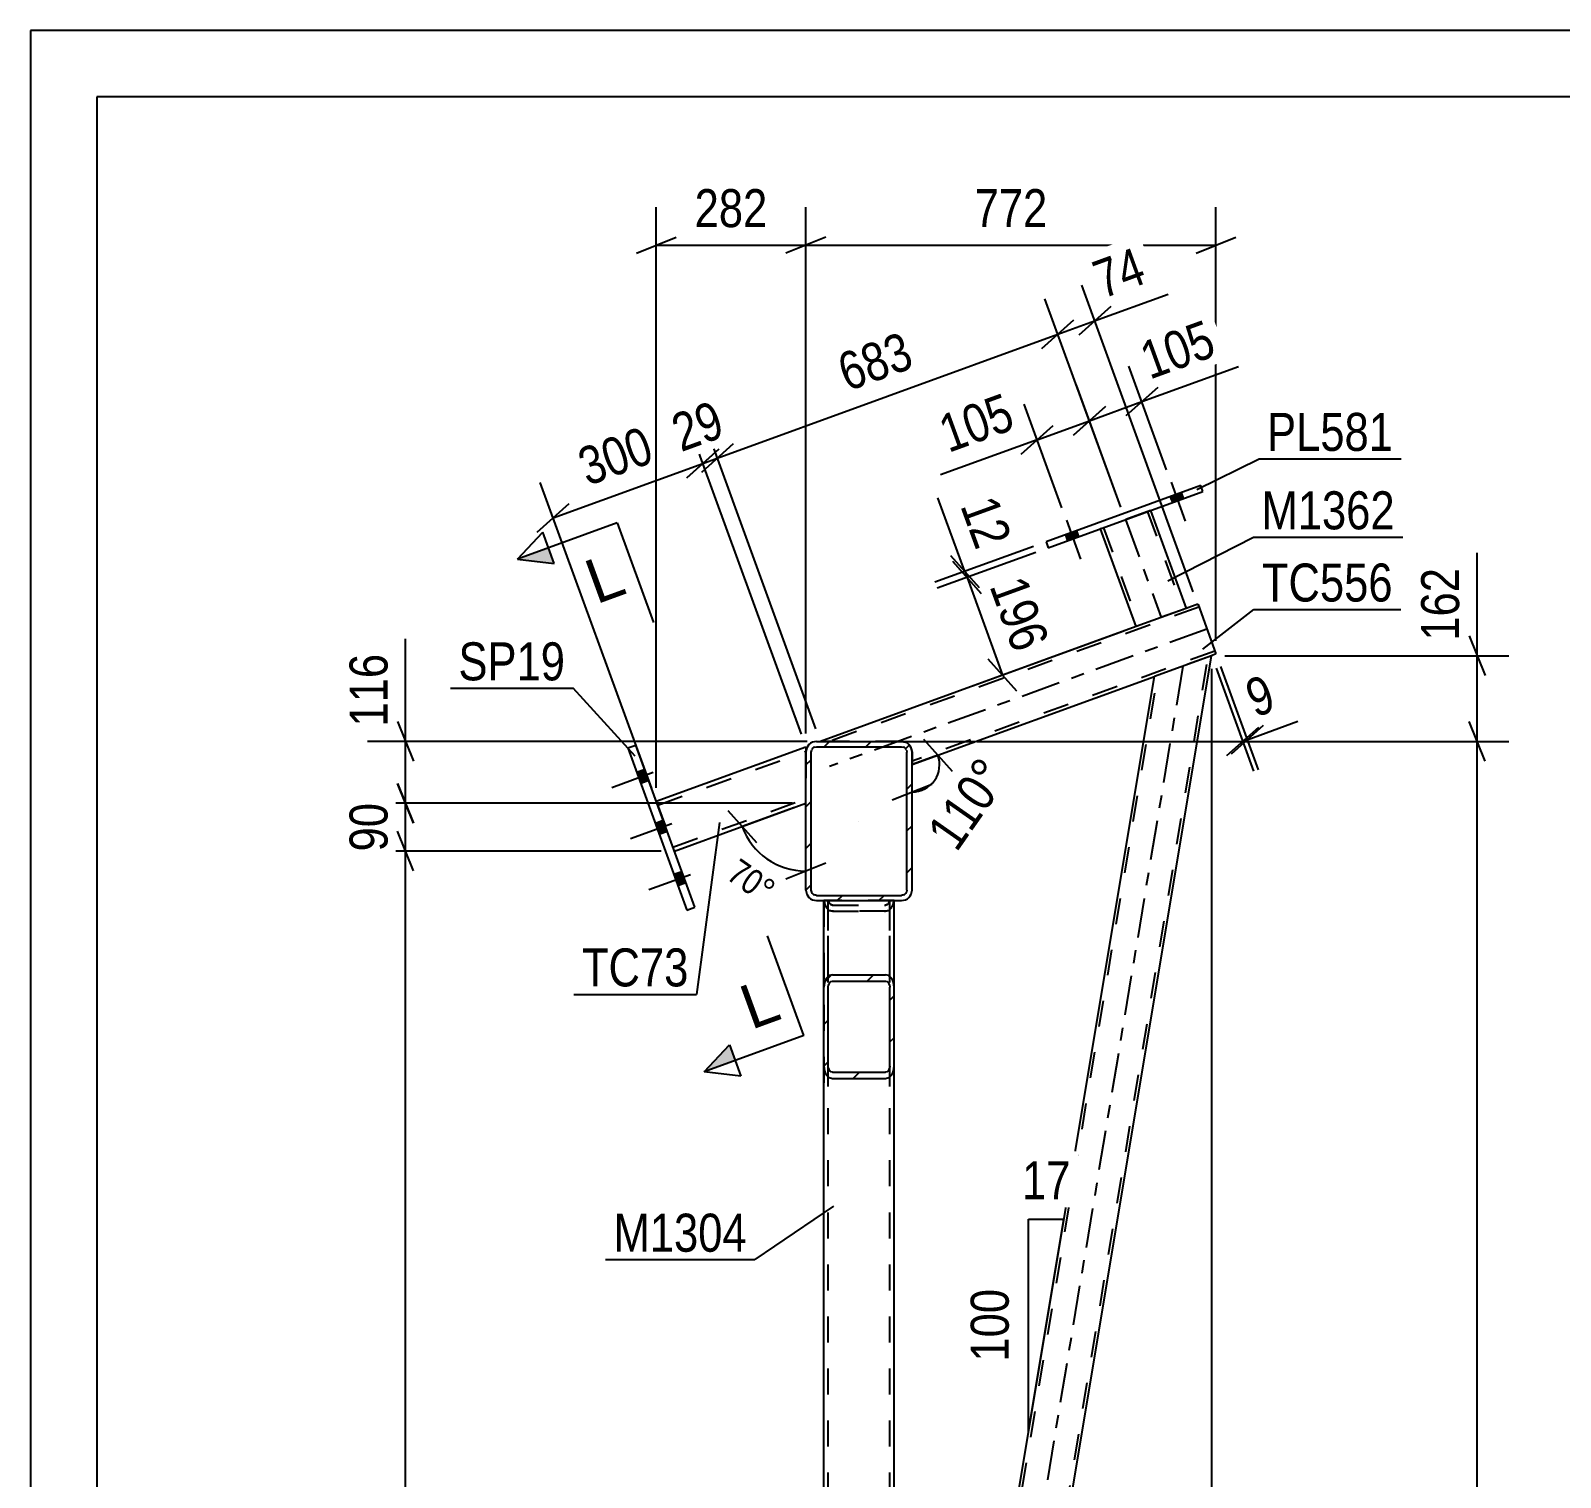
# Model space of a CAD drawing. Header units: millimetres. Extents: x 0 to 594, y 0 to 420.
# Drawn here: x 0 to 115.2, y 311 to 420 of the extents above; entities that cross this region are included whole.
import ezdxf

# ---------------------------------------------------------------- set-up
doc = ezdxf.new("R2010")
doc.units = ezdxf.units.MM
doc.linetypes.add('DXK_LINE_DOT2', pattern=[3.9198, 1.9599, -1.9599])
doc.linetypes.add('DXK_LINE_DOT3', pattern=[5.9187, 2.979, -0.9799, 0.9799, -0.9799])
doc.styles.add('Arial', font='ARIAL.TTF', dxfattribs={"height": 0.2})
doc.styles.add('Arial Narrow', font='ARIALN.TTF', dxfattribs={"height": 0.2})

# ---------------------------------------------------------------- blocks, each defined once
blk = doc.blocks.new('Unknown-122568315-1163')
at = {"color": 5, "linetype": 'Continuous'}
for p, q in [((594, 420), (0, 420)), ((0, 420), (0, 0)), ((589, 415), (5, 415)), ((5, 415), (5, 5))]:
    blk.add_line(p, q, dxfattribs=at)
blk = doc.blocks.new('Part-122568315-4671 - 4646')
at = {"color": 2, "linetype": 'Continuous'}
for p, q in [((66.4, 237.42), (88.96, 372.9)), ((88.96, 372.9), (84.65, 371.33)), ((65.04, 253.61), (84.65, 371.33)), ((66.15, 238.84), (65.6, 238.84)), ((66.4, 238.84), (66.15, 238.84)), ((66.4, 238.04), (66.4, 238.84))]:
    blk.add_line(p, q, dxfattribs=at)
at = {"color": 7, "linetype": 'DXK_LINE_DOT2'}
for p, q in [((66.4, 238.84), (88.7, 372.81)), ((65.04, 252.15), (84.9, 371.43)), ((65.04, 238.84), (65.04, 253.61)), ((65.04, 238.84), (65.6, 238.84)), ((66.15, 238.84), (66.34, 238.84)), ((66.4, 238.84), (66.38, 238.84)), ((66.38, 238.84), (66.4, 238.84)), ((66.4, 238.84), (66.4, 238.84)), ((66.4, 238.84), (66.4, 238.84)), ((66.4, 237.42), (66.4, 238.04))]:
    blk.add_line(p, q, dxfattribs=at)
at = {"color": 7, "linetype": 'DXK_LINE_DOT3'}
blk.add_line((86.8, 372.12), (65.04, 241.43), dxfattribs=at)
blk = doc.blocks.new('Part-122568315-4663 - 4646')
at = {"color": 7, "linetype": 'DXK_LINE_DOT2'}
for p, q in [((84.35, 383.83), (80.6, 382.46)), ((84.13, 383.75), (86.81, 376.38)), ((84.36, 383.83), (84.35, 383.83)), ((84.35, 383.83), (84.36, 383.83)), ((80.6, 382.46), (80.6, 382.46)), ((80.6, 382.46), (80.6, 382.46)), ((80.82, 382.54), (83.5, 375.17)), ((86.79, 376.37), (86.76, 376.36)), ((86.76, 376.36), (86.79, 376.37)), ((86.79, 376.37), (86.81, 376.38)), ((86.81, 376.38), (86.79, 376.37))]:
    blk.add_line(p, q, dxfattribs=at)
at = {"color": 2, "linetype": 'Continuous'}
for p, q in [((84.36, 383.83), (87.04, 376.46)), ((83.28, 375.09), (80.6, 382.46)), ((87.04, 376.46), (83.28, 375.09))]:
    blk.add_line(p, q, dxfattribs=at)
at = {"color": 7, "linetype": 'DXK_LINE_DOT3'}
blk.add_line((82.48, 383.15), (85.16, 375.78), dxfattribs=at)
blk = doc.blocks.new('Bolt-122568315-4655 - 4646')
at = {"linetype": 'Continuous'}
for points in [[(46.56, 363.5), (46.26, 364.32), (45.66, 364.1), (45.96, 363.28)], [(46.56, 363.5), (46.26, 364.32), (45.66, 364.1), (45.96, 363.28)], [(46.56, 363.5), (46.26, 364.32), (45.66, 364.1), (45.96, 363.28)], [(47.96, 359.64), (47.66, 360.47), (47.06, 360.25), (47.36, 359.42)], [(47.96, 359.64), (47.66, 360.47), (47.06, 360.25), (47.36, 359.42)], [(49.37, 355.79), (49.06, 356.62), (48.46, 356.4), (48.76, 355.57)], [(49.37, 355.79), (49.06, 356.62), (48.46, 356.4), (48.76, 355.57)], [(49.37, 355.79), (49.06, 356.62), (48.46, 356.4), (48.76, 355.57)]]:
    blk.add_hatch(color=1, dxfattribs=at).paths.add_polyline_path(points)
at = {"color": 1, "linetype": 'Continuous'}
for p, q in [((46.26, 364.32), (45.66, 364.1)), ((46.26, 364.32), (45.66, 364.1)), ((46.26, 364.32), (45.66, 364.1)), ((46.9, 364.09), (43.78, 362.95)), ((46.9, 364.09), (43.78, 362.95)), ((46.9, 364.09), (43.78, 362.95)), ((46.56, 363.5), (45.96, 363.28)), ((46.56, 363.5), (45.96, 363.28)), ((46.56, 363.5), (45.96, 363.28)), ((48.3, 360.23), (45.18, 359.1)), ((48.3, 360.23), (45.18, 359.1)), ((47.66, 360.47), (47.06, 360.25)), ((47.66, 360.47), (47.06, 360.25)), ((47.96, 359.64), (47.36, 359.42)), ((47.96, 359.64), (47.36, 359.42)), ((49.7, 356.38), (46.58, 355.25)), ((49.7, 356.38), (46.58, 355.25)), ((49.7, 356.38), (46.58, 355.25)), ((49.06, 356.62), (48.46, 356.4)), ((49.06, 356.62), (48.46, 356.4)), ((49.06, 356.62), (48.46, 356.4)), ((49.37, 355.79), (48.76, 355.57)), ((49.37, 355.79), (48.76, 355.57)), ((49.37, 355.79), (48.76, 355.57))]:
    blk.add_line(p, q, dxfattribs=at)
blk = doc.blocks.new('Part-122568315-4673 - 4646')
at = {"color": 2, "linetype": 'Continuous'}
for p, q in [((47.13, 361.94), (58.4, 366.04)), ((58.4, 366.04), (58.4, 365.64)), ((48.5, 358.18), (58.4, 361.78))]:
    blk.add_line(p, q, dxfattribs=at)
at = {"color": 7, "linetype": 'DXK_LINE_DOT2'}
for p, q in [((47.24, 361.63), (58.4, 365.7)), ((58.4, 365.64), (58.4, 361.78)), ((47.13, 361.94), (48.5, 358.18)), ((48.39, 358.48), (58.4, 362.12))]:
    blk.add_line(p, q, dxfattribs=at)
blk = doc.blocks.new('Part-122568315-4678 - 4646')
at = {"color": 7, "linetype": 'DXK_LINE_DOT2'}
for p, q in [((59.76, 354.44), (65.04, 354.44)), ((59.76, 341.98), (59.76, 354.44)), ((60.08, 238.84), (60.08, 354.44)), ((64.72, 238.84), (64.72, 354.44)), ((65.04, 341.98), (65.04, 354.44)), ((59.76, 238.84), (59.76, 251.3)), ((65.04, 238.84), (65.04, 251.3)), ((59.76, 238.84), (65.04, 238.84))]:
    blk.add_line(p, q, dxfattribs=at)
at = {"color": 2, "linetype": 'Continuous'}
for p, q in [((59.76, 251.3), (59.76, 341.98)), ((65.04, 251.3), (65.04, 341.98))]:
    blk.add_line(p, q, dxfattribs=at)
blk = doc.blocks.new('Part-122568315-4697 - 4646')
at = {"color": 7, "linetype": 'DXK_LINE_DOT2'}
for p, q in [((65.04, 354.44), (59.76, 354.44)), ((59.76, 354.44), (59.76, 340.44)), ((59.78, 354.44), (59.81, 354.22)), ((60.08, 340.44), (60.08, 354.44)), ((60.08, 354.44), (60.1, 354.44)), ((60.11, 354.41), (60.1, 354.44)), ((60.4, 354.11), (60.28, 354.15)), ((60.4, 354.11), (64.4, 354.11)), ((64.53, 354.15), (64.4, 354.11)), ((64.7, 354.44), (64.7, 354.41)), ((64.72, 340.44), (64.72, 354.44)), ((65, 354.22), (65.02, 354.44)), ((65.04, 340.44), (65.04, 354.44)), ((60.16, 353.71), (60.28, 353.67)), ((60.28, 353.67), (60.4, 353.64)), ((64.4, 353.64), (60.4, 353.64)), ((64.4, 353.64), (64.65, 353.71))]:
    blk.add_line(p, q, dxfattribs=at)
for centre, radius, start, end in [((60.65, 354.42), 0.863, 192.9985, 235.0231), ((60.53, 354.5), 0.432, 192.9985, 235.0231), ((64.28, 354.5), 0.432, 304.9769, 347.0015), ((64.15, 354.42), 0.863, 304.9769, 347.0015)]:
    blk.add_arc(centre, radius, start, end, dxfattribs=at)
blk = doc.blocks.new('Part-122568315-4699 - 4646')
at = {"linetype": 'Continuous'}
h = blk.add_hatch(dxfattribs=at)
h.set_pattern_fill('', scale=0.7, style=0, pattern_type=0)
h.set_pattern_definition([(45, (59.7647, 341.9814), (-1.57154, 1.57154), [])])
h.paths.add_polyline_path([(59.76, 347.91), (59.76, 341.98), (59.81, 341.62), (59.95, 341.31), (60.16, 341.11), (60.4, 341.03), (64.4, 341.03), (64.65, 341.11), (64.86, 341.31), (65, 341.62), (65.04, 341.98), (65.04, 347.91), (65, 348.27), (64.86, 348.58), (64.65, 348.79), (64.4, 348.86), (60.4, 348.86), (60.16, 348.79), (59.95, 348.58), (59.81, 348.27)])
h.paths.add_polyline_path([(60.18, 348.24), (60.28, 348.35), (60.4, 348.38), (64.4, 348.38), (64.53, 348.35), (64.63, 348.24), (64.7, 348.09), (64.72, 347.91), (64.72, 341.98), (64.7, 341.8), (64.63, 341.65), (64.53, 341.54), (64.4, 341.51), (60.4, 341.51), (60.28, 341.54), (60.18, 341.65), (60.11, 341.8), (60.08, 341.98), (60.08, 347.91), (60.11, 348.09)])
at = {"color": 2, "linetype": 'Continuous'}
for p, q in [((59.76, 347.91), (59.76, 354.44)), ((65.04, 347.91), (65.04, 354.44)), ((59.81, 348.27), (59.76, 347.91)), ((60.08, 347.91), (60.11, 348.09)), ((60.4, 348.86), (60.16, 348.79)), ((60.28, 348.35), (60.4, 348.38)), ((60.4, 348.86), (64.4, 348.86)), ((60.4, 348.38), (64.4, 348.38)), ((64.65, 348.79), (64.4, 348.86)), ((64.4, 348.38), (64.53, 348.35)), ((64.7, 348.09), (64.72, 347.91)), ((65.04, 347.91), (65, 348.27)), ((59.76, 341.98), (59.76, 347.91)), ((60.08, 341.98), (60.08, 347.91)), ((64.72, 341.98), (64.72, 347.91)), ((65.04, 341.98), (65.04, 347.91)), ((59.76, 341.98), (59.81, 341.62)), ((60.11, 341.8), (60.08, 341.98)), ((60.16, 341.11), (60.4, 341.03)), ((60.4, 341.51), (60.28, 341.54)), ((60.4, 341.51), (64.4, 341.51)), ((64.53, 341.54), (64.4, 341.51)), ((64.4, 341.03), (64.65, 341.11)), ((64.72, 341.98), (64.7, 341.8)), ((65, 341.62), (65.04, 341.98)), ((60.4, 341.03), (64.4, 341.03))]:
    blk.add_line(p, q, dxfattribs=at)
at = {"color": 7, "linetype": 'DXK_LINE_DOT2'}
for p, q in [((65.04, 354.44), (59.76, 354.44)), ((59.81, 354.22), (59.78, 354.44)), ((60.08, 341.98), (60.08, 354.44)), ((60.1, 354.44), (60.11, 354.41)), ((60.28, 354.15), (60.4, 354.11)), ((60.4, 354.11), (64.4, 354.11)), ((64.4, 354.11), (64.53, 354.15)), ((64.72, 354.44), (64.7, 354.44)), ((64.7, 354.41), (64.7, 354.44)), ((64.72, 341.98), (64.72, 354.44)), ((65.02, 354.44), (65, 354.22)), ((60.4, 353.64), (60.16, 353.71)), ((60.4, 353.64), (64.4, 353.64)), ((64.65, 353.71), (64.4, 353.64)), ((59.76, 341.98), (59.76, 347.91)), ((65.04, 341.98), (65.04, 347.91))]:
    blk.add_line(p, q, dxfattribs=at)
for centre, radius, start, end in [((60.65, 354.42), 0.863, 192.9985, 235.0231), ((60.53, 354.5), 0.432, 192.9985, 235.0231), ((64.28, 354.5), 0.432, 304.9769, 347.0015), ((64.15, 354.42), 0.863, 304.9769, 347.0015)]:
    blk.add_arc(centre, radius, start, end, dxfattribs=at)
at = {"color": 2, "linetype": 'Continuous'}
for centre, radius, start, end in [((60.65, 348.08), 0.863, 124.9769, 167.0015), ((60.53, 347.99), 0.432, 124.9769, 167.0015), ((64.28, 347.99), 0.432, 12.9985, 55.0231), ((64.15, 348.08), 0.863, 12.9985, 55.0231), ((60.65, 341.81), 0.863, 192.9985, 235.0231), ((60.53, 341.9), 0.432, 192.9985, 235.0231), ((64.28, 341.9), 0.432, 304.9769, 347.0015), ((64.15, 341.81), 0.863, 304.9769, 347.0015)]:
    blk.add_arc(centre, radius, start, end, dxfattribs=at)
blk = doc.blocks.new('Part-122568315-4722 - 4646')
at = {"color": 7, "linetype": 'DXK_LINE_DOT2'}
for p, q in [((88.01, 376.56), (60.2, 366.44)), ((87.04, 376.46), (83.28, 375.09)), ((87.92, 376.78), (87.97, 376.65)), ((89.21, 373.25), (66.4, 364.95)), ((88.96, 372.9), (84.65, 371.33)), ((89.19, 373.3), (89.2, 373.27)), ((89.2, 373.27), (89.21, 373.25)), ((89.21, 373.25), (89.2, 373.27)), ((65.6, 366.44), (59.5, 366.44)), ((65.6, 366.44), (65.91, 366.38)), ((65.91, 366.38), (65.6, 366.44)), ((65.6, 366.44), (65.91, 366.38)), ((65.91, 366.38), (65.6, 366.44)), ((66.34, 365.94), (66.4, 365.64)), ((66.4, 365.64), (66.34, 365.94)), ((66.34, 365.94), (66.4, 365.64)), ((66.4, 365.64), (66.34, 365.94)), ((66.4, 365.64), (66.4, 364.69))]:
    blk.add_line(p, q, dxfattribs=at)
at = {"color": 2, "linetype": 'Continuous'}
for p, q in [((87.92, 376.78), (87.04, 376.46)), ((87.92, 376.78), (87.94, 376.75)), ((87.94, 376.75), (89.29, 373.03)), ((83.28, 375.09), (59.5, 366.44)), ((89.29, 373.03), (88.96, 372.9)), ((66.4, 364.69), (84.65, 371.33))]:
    blk.add_line(p, q, dxfattribs=at)
at = {"color": 7, "linetype": 'DXK_LINE_DOT3'}
blk.add_line((88.61, 374.9), (60.18, 364.56), dxfattribs=at)
at = {"color": 7, "linetype": 'DXK_LINE_DOT2'}
blk.add_arc((65.6, 365.64), 0.8, 22.5, 67.5, dxfattribs=at)
blk.add_arc((65.6, 365.64), 0.8, 22.5, 67.5, dxfattribs=at)
blk.add_arc((65.6, 365.64), 0.8, 22.5, 67.5, dxfattribs=at)
blk.add_arc((65.6, 365.64), 0.8, 22.5, 67.5, dxfattribs=at)
blk = doc.blocks.new('Part-122568315-4729 - 4646')
at = {"linetype": 'Continuous'}
h = blk.add_hatch(dxfattribs=at)
h.set_pattern_fill('', scale=0.7, style=0, pattern_type=0)
h.set_pattern_definition([(45, (58.4047, 355.2383), (-1.57154, 1.57154), [])])
h.paths.add_polyline_path([(58.4, 365.64), (58.4, 355.24), (58.47, 354.93), (58.64, 354.67), (58.9, 354.5), (59.2, 354.44), (65.6, 354.44), (65.91, 354.5), (66.17, 354.67), (66.34, 354.93), (66.4, 355.24), (66.4, 365.64), (66.34, 365.94), (66.17, 366.2), (65.91, 366.38), (65.6, 366.44), (59.2, 366.44), (58.9, 366.38), (58.64, 366.2), (58.47, 365.94)])
h.paths.add_polyline_path([(58.92, 365.92), (59.05, 366.01), (59.2, 366.04), (65.6, 366.04), (65.76, 366.01), (65.89, 365.92), (65.97, 365.79), (66, 365.64), (66, 355.24), (65.97, 355.09), (65.89, 354.96), (65.76, 354.87), (65.6, 354.84), (59.2, 354.84), (59.05, 354.87), (58.92, 354.96), (58.84, 355.09), (58.8, 355.24), (58.8, 365.64), (58.84, 365.79)])
at = {"color": 2, "linetype": 'Continuous'}
for p, q in [((58.47, 365.94), (58.4, 365.64)), ((58.4, 355.24), (58.4, 365.64)), ((58.8, 365.64), (58.84, 365.79)), ((58.8, 355.24), (58.8, 365.64)), ((59.2, 366.44), (58.9, 366.38)), ((59.05, 366.01), (59.2, 366.04)), ((59.2, 366.44), (65.6, 366.44)), ((59.2, 366.04), (65.6, 366.04)), ((65.91, 366.38), (65.6, 366.44)), ((65.6, 366.04), (65.76, 366.01)), ((65.97, 365.79), (66, 365.64)), ((66, 355.24), (66, 365.64)), ((66.4, 365.64), (66.34, 365.94)), ((66.4, 355.24), (66.4, 365.64)), ((58.4, 355.24), (58.47, 354.93)), ((58.84, 355.09), (58.8, 355.24)), ((66, 355.24), (65.97, 355.09)), ((66.34, 354.93), (66.4, 355.24)), ((58.9, 354.5), (59.2, 354.44)), ((59.2, 354.84), (59.05, 354.87)), ((59.2, 354.84), (65.6, 354.84)), ((59.2, 354.44), (65.6, 354.44)), ((65.76, 354.87), (65.6, 354.84)), ((65.6, 354.44), (65.91, 354.5))]:
    blk.add_line(p, q, dxfattribs=at)
at = {"color": 7, "linetype": 'DXK_LINE_DOT3'}
blk.add_line((62.4, 360.44), (62.4, 360.44), dxfattribs=at)
at = {"color": 2, "linetype": 'Continuous'}
for centre, radius, start, end in [((59.2, 365.64), 0.8, 112.5, 157.5), ((59.2, 365.64), 0.4, 112.5, 157.5), ((65.6, 365.64), 0.4, 22.5, 67.5), ((65.6, 365.64), 0.8, 22.5, 67.5), ((59.2, 355.24), 0.8, 202.5, 247.5), ((59.2, 355.24), 0.4, 202.5, 247.5), ((65.6, 355.24), 0.4, 292.5, 337.5), ((65.6, 355.24), 0.8, 292.5, 337.5)]:
    blk.add_arc(centre, radius, start, end, dxfattribs=at)
blk = doc.blocks.new('Part-122568315-4744 - 4646')
at = {"color": 2, "linetype": 'Continuous'}
for p, q in [((44.99, 365.95), (45.59, 366.16)), ((44.99, 365.95), (49.43, 353.73)), ((50.04, 353.95), (45.59, 366.16)), ((49.43, 353.73), (50.04, 353.95))]:
    blk.add_line(p, q, dxfattribs=at)
blk = doc.blocks.new('Part-122568315-4811 - 4646')
at = {"color": 2, "linetype": 'Continuous'}
for p, q in [((88.14, 385.71), (76.49, 381.47)), ((76.65, 381.02), (88.3, 385.26)), ((88.3, 385.26), (88.14, 385.71)), ((76.49, 381.47), (76.65, 381.02))]:
    blk.add_line(p, q, dxfattribs=at)
blk = doc.blocks.new('Bolt-122568315-4765 - 4646')
at = {"linetype": 'Continuous'}
for points in [[(86.67, 385.18), (85.85, 384.88), (86.01, 384.43), (86.84, 384.73)], [(78.78, 382.31), (77.95, 382.01), (78.12, 381.56), (78.94, 381.86)]]:
    blk.add_hatch(color=1, dxfattribs=at).paths.add_polyline_path(points)
at = {"color": 1, "linetype": 'Continuous'}
for p, q in [((85.92, 385.97), (86.98, 383.04)), ((86.67, 385.18), (86.84, 384.73)), ((85.85, 384.88), (86.01, 384.43)), ((78.02, 383.1), (79.09, 380.16)), ((77.95, 382.01), (78.12, 381.56)), ((78.78, 382.31), (78.94, 381.86))]:
    blk.add_line(p, q, dxfattribs=at)
blk = doc.blocks.new('Bolt-122568315-4813 - 4646')
at = {"linetype": 'Continuous'}
for points in [[(86.67, 385.18), (85.85, 384.88), (86.01, 384.43), (86.84, 384.73)], [(78.78, 382.31), (77.95, 382.01), (78.12, 381.56), (78.94, 381.86)]]:
    blk.add_hatch(color=1, dxfattribs=at).paths.add_polyline_path(points)
at = {"color": 1, "linetype": 'Continuous'}
for p, q in [((85.92, 385.97), (86.98, 383.04)), ((86.67, 385.18), (86.84, 384.73)), ((85.85, 384.88), (86.01, 384.43)), ((78.02, 383.1), (79.09, 380.16)), ((77.95, 382.01), (78.12, 381.56)), ((78.78, 382.31), (78.94, 381.86))]:
    blk.add_line(p, q, dxfattribs=at)
blk = doc.blocks.new('StraightDimension-122568315-13023 - 4646')
at = {"color": 7, "linetype": 'Continuous'}
for p, q in [((82.13, 384.08), (78.79, 393.28)), ((77.68, 384.04), (74.84, 391.84)), ((80.97, 391.68), (78.56, 389.52)), ((74.61, 388.09), (77.02, 390.24)), ((75.82, 389.16), (79.76, 390.6))]:
    blk.add_line(p, q, dxfattribs=at)
at = {"color": 0}
blk.add_wipeout([(75.07, 389.69), (73.63, 393.63), (67.35, 391.35), (68.78, 387.4)], dxfattribs=at)
at = {"color": 7, "linetype": 'Continuous'}
blk.add_line((75.82, 389.16), (68.55, 386.52), dxfattribs=at)
blk.add_line((75.82, 389.16), (68.55, 386.52), dxfattribs=at)
at = {"color": 3, "style": 'Arial Narrow'}
blk.add_text('105', height=2.863, rotation=20.002, dxfattribs=at).set_placement((69.14, 388.17))
blk = doc.blocks.new('StraightDimension-122568315-12887 - 4646')
at = {"color": 7, "linetype": 'Continuous'}
for p, q in [((28.24, 366.44), (28.24, 374.17)), ((28.24, 366.44), (28.24, 374.17)), ((27.64, 367.94), (28.84, 364.94)), ((58.5, 366.44), (25.39, 366.44)), ((28.24, 361.78), (28.24, 366.44)), ((28.84, 360.28), (27.64, 363.28)), ((57.4, 361.78), (25.39, 361.78))]:
    blk.add_line(p, q, dxfattribs=at)
at = {"color": 0}
blk.add_wipeout([(27.49, 373.65), (23.29, 373.65), (23.29, 366.96), (27.49, 366.96)], dxfattribs=at)
at = {"color": 3, "style": 'Arial Narrow'}
blk.add_text('116', height=2.863, rotation=90.0002, dxfattribs=at).set_placement((26.89, 367.56))
blk = doc.blocks.new('StraightDimension-122568315-13120 - 4646')
at = {"color": 7, "linetype": 'Continuous'}
for p, q in [((58.06, 366.98), (49.66, 390.06)), ((51.84, 388.46), (49.43, 386.31)), ((39.36, 383.28), (50.64, 387.39)), ((46.79, 362.88), (38.38, 385.96)), ((38.15, 382.21), (40.56, 384.36))]:
    blk.add_line(p, q, dxfattribs=at)
at = {"color": 0}
blk.add_wipeout([(47.88, 387.18), (46.44, 391.13), (40.16, 388.84), (41.6, 384.9)], dxfattribs=at)
at = {"color": 3, "style": 'Arial Narrow'}
blk.add_text('300', height=2.863, rotation=20.002, dxfattribs=at).set_placement((41.96, 385.67))
blk = doc.blocks.new('StraightDimension-122568315-12943 - 4646')
at = {"color": 7, "linetype": 'Continuous'}
for p, q in [((47.13, 362.94), (47.13, 406.69)), ((58.4, 367.04), (58.4, 406.69)), ((45.63, 403.24), (48.63, 404.44)), ((47.13, 403.84), (58.4, 403.84)), ((59.9, 404.44), (56.9, 403.24))]:
    blk.add_line(p, q, dxfattribs=at)
at = {"color": 0}
blk.add_wipeout([(56.11, 404.59), (56.11, 408.79), (49.42, 408.79), (49.42, 404.59)], dxfattribs=at)
at = {"color": 3, "style": 'Arial Narrow'}
blk.add_text('282', height=2.863, dxfattribs=at).set_placement((50.02, 405.19))
blk = doc.blocks.new('StraightDimension-122568315-12813 - 4646')
at = {"color": 7, "linetype": 'Continuous'}
for p, q in [((88.96, 371.9), (88.96, 203.46)), ((66.4, 236.42), (66.4, 203.46)), ((67.9, 206.46), (64.9, 205.26)), ((87.46, 205.26), (90.46, 206.46)), ((66.4, 205.86), (88.96, 205.86))]:
    blk.add_line(p, q, dxfattribs=at)
at = {"color": 0}
blk.add_wipeout([(81.03, 206.61), (81.03, 210.81), (74.34, 210.81), (74.34, 206.61)], dxfattribs=at)
at = {"color": 3, "style": 'Arial Narrow'}
blk.add_text('564', height=2.863, dxfattribs=at).set_placement((74.94, 207.21))
blk = doc.blocks.new('StraightDimension-122568315-12942 - 4646')
at = {"color": 7, "linetype": 'Continuous'}
for p, q in [((58.4, 367.04), (58.4, 406.69)), ((89.29, 374.03), (89.29, 406.69)), ((59.9, 404.44), (56.9, 403.24)), ((58.4, 403.84), (89.29, 403.84)), ((87.79, 403.24), (90.79, 404.44))]:
    blk.add_line(p, q, dxfattribs=at)
at = {"color": 0}
blk.add_wipeout([(77.19, 404.59), (77.19, 408.79), (70.51, 408.79), (70.51, 404.59)], dxfattribs=at)
at = {"color": 3, "style": 'Arial Narrow'}
blk.add_text('772', height=2.863, dxfattribs=at).set_placement((71.11, 405.19))
blk = doc.blocks.new('StraightDimension-122568315-12710 - 4646')
at = {"color": 7, "linetype": 'Continuous'}
for p, q in [((109.56, 364.94), (108.36, 367.94)), ((63.55, 366.44), (111.36, 366.44)), ((108.96, 237.42), (108.96, 366.44)), ((108.36, 238.92), (109.56, 235.92)), ((67.4, 237.42), (111.36, 237.42))]:
    blk.add_line(p, q, dxfattribs=at)
at = {"color": 0}
blk.add_wipeout([(108.21, 306.19), (104.01, 306.19), (104.01, 297.67), (108.21, 297.67)], dxfattribs=at)
at = {"color": 3, "style": 'Arial Narrow'}
blk.add_text('3225', height=2.863, rotation=90.0002, dxfattribs=at).set_placement((107.61, 298.27))
blk = doc.blocks.new('StraightDimension-122568315-13045 - 4646')
at = {"color": 7, "linetype": 'Continuous'}
for p, q in [((75.55, 381.13), (68.12, 378.43)), ((75.71, 380.68), (68.28, 377.98)), ((69.3, 380.45), (71.45, 378.04)), ((71.61, 377.59), (69.46, 380)), ((70.37, 379.25), (70.54, 378.8))]:
    blk.add_line(p, q, dxfattribs=at)
at = {"color": 0}
blk.add_wipeout([(70.9, 380), (74.84, 381.43), (73.18, 386), (69.24, 384.56)], dxfattribs=at)
at = {"color": 7, "linetype": 'Continuous'}
blk.add_line((70.37, 379.25), (68.35, 384.8), dxfattribs=at)
blk.add_line((70.37, 379.25), (68.35, 384.8), dxfattribs=at)
at = {"color": 3, "style": 'Arial Narrow'}
blk.add_text('12', height=2.863, rotation=-69.9983, dxfattribs=at).set_placement((70.01, 384.2))
blk = doc.blocks.new('StraightDimension-122568315-12985 - 4646')
at = {"color": 7, "linetype": 'Continuous'}
for p, q in [((89.3, 371.97), (92.13, 364.19)), ((89.63, 372.09), (92.46, 364.31)), ((92.84, 367.64), (90.44, 365.49)), ((90.1, 365.37), (92.51, 367.52)), ((91.31, 366.45), (91.64, 366.57))]:
    blk.add_line(p, q, dxfattribs=at)
at = {"color": 0}
blk.add_wipeout([(94.72, 368.49), (93.29, 372.43), (90.44, 371.4), (91.88, 367.45)], dxfattribs=at)
at = {"color": 7, "linetype": 'Continuous'}
blk.add_line((91.64, 366.57), (95.47, 367.96), dxfattribs=at)
blk.add_line((91.64, 366.57), (95.47, 367.96), dxfattribs=at)
at = {"color": 3, "style": 'Arial Narrow'}
blk.add_text('9', height=2.86, rotation=19.979, dxfattribs=at).set_placement((92.24, 368.22))
blk = doc.blocks.new('AngleDimension-122568315-12695 - 4646')
at = {"color": 7, "linetype": 'Continuous'}
for p, q in [((75.18, 330.44), (77.84, 330.44)), ((75.18, 314.46), (77.84, 330.44)), ((75.18, 314.46), (75.18, 330.44)), ((75.87, 318.6), (77.84, 330.44))]:
    blk.add_line(p, q, dxfattribs=at)
at = {"color": 0}
for points in [[(78.93, 331.34), (78.93, 335.54), (74.08, 335.54), (74.08, 331.34)], [(74.28, 325.79), (70.08, 325.79), (70.08, 319.11), (74.28, 319.11)]]:
    blk.add_wipeout(points, dxfattribs=at)
at = {"color": 3, "style": 'Arial Narrow'}
blk.add_text('17', height=2.863, dxfattribs=at).set_placement((74.68, 331.94))
blk.add_text('100', height=2.863, rotation=90.0002, dxfattribs=at).set_placement((73.68, 319.71))
blk = doc.blocks.new('StraightDimension-122568315-12889 - 4646')
at = {"color": 7, "linetype": 'Continuous'}
for p, q in [((28.84, 356.68), (27.64, 359.68)), ((47.5, 358.18), (25.39, 358.18)), ((28.24, 232.74), (28.24, 358.18)), ((27.64, 234.24), (28.84, 231.24)), ((57.4, 232.74), (25.39, 232.74))]:
    blk.add_line(p, q, dxfattribs=at)
at = {"color": 0}
blk.add_wipeout([(27.49, 299.72), (23.29, 299.72), (23.29, 291.2), (27.49, 291.2)], dxfattribs=at)
at = {"color": 3, "style": 'Arial Narrow'}
blk.add_text('3136', height=2.863, rotation=90.0002, dxfattribs=at).set_placement((26.89, 291.8))
blk = doc.blocks.new('StraightDimension-122568315-13022 - 4646')
at = {"color": 7, "linetype": 'Continuous'}
for p, q in [((85.57, 386.91), (82.73, 394.71)), ((82.13, 384.08), (78.79, 393.28)), ((84.91, 393.11), (82.5, 390.96)), ((79.76, 390.6), (83.71, 392.04)), ((78.56, 389.52), (80.97, 391.68))]:
    blk.add_line(p, q, dxfattribs=at)
at = {"color": 0}
blk.add_wipeout([(90.23, 395.21), (88.79, 399.15), (82.51, 396.87), (83.95, 392.92)], dxfattribs=at)
at = {"color": 7, "linetype": 'Continuous'}
blk.add_line((83.71, 392.04), (90.98, 394.68), dxfattribs=at)
blk.add_line((83.71, 392.04), (90.98, 394.68), dxfattribs=at)
at = {"color": 3, "style": 'Arial Narrow'}
blk.add_text('105', height=2.863, rotation=20.002, dxfattribs=at).set_placement((84.3, 393.69))
blk = doc.blocks.new('StraightDimension-122568315-12709 - 4646')
at = {"color": 7, "linetype": 'Continuous'}
for p, q in [((108.96, 372.9), (108.96, 380.64)), ((108.96, 372.9), (108.96, 380.64)), ((108.36, 374.4), (109.56, 371.4)), ((89.96, 372.9), (111.36, 372.9)), ((108.96, 366.44), (108.96, 372.9)), ((109.56, 364.94), (108.36, 367.94)), ((63.55, 366.44), (111.36, 366.44))]:
    blk.add_line(p, q, dxfattribs=at)
at = {"color": 0}
blk.add_wipeout([(108.21, 380.11), (104.01, 380.11), (104.01, 373.43), (108.21, 373.43)], dxfattribs=at)
at = {"color": 3, "style": 'Arial Narrow'}
blk.add_text('162', height=2.863, rotation=90.0002, dxfattribs=at).set_placement((107.61, 374.03))
blk = doc.blocks.new('AngleDimension-122568315-4817 - 4646')
at = {"color": 7, "linetype": 'Continuous'}
for p, q in [((52.52, 361.24), (54.68, 358.83)), ((53.6, 360.03), (58.4, 361.78)), ((57.47, 361.44), (53.6, 360.03)), ((58.4, 356.67), (58.4, 361.78)), ((59.9, 357.27), (56.9, 356.07))]:
    blk.add_line(p, q, dxfattribs=at)
blk.add_arc((58.4, 361.78), 5.11, 200, 270, dxfattribs=at)
at = {"color": 0}
blk.add_wipeout([(55.29, 353.57), (56.89, 355.87), (53.36, 358.34), (51.76, 356.04)], dxfattribs=at)
at = {"color": 3, "style": 'Arial Narrow'}
blk.add_text('70°', height=1.909, rotation=-35.002, dxfattribs=at).set_placement((52.32, 356.14))
blk = doc.blocks.new('AngleDimension-122568315-12687 - 4646')
at = {"color": 7, "linetype": 'Continuous'}
for p, q in [((67.27, 366.61), (69.42, 364.2)), ((68.35, 365.4), (66.4, 364.69)), ((67.34, 365.04), (68.35, 365.4)), ((66.4, 362.63), (66.4, 364.69)), ((64.9, 362.03), (67.9, 363.23))]:
    blk.add_line(p, q, dxfattribs=at)
blk.add_arc((66.4, 364.69), 2.07, 270, 19.9999, dxfattribs=at)
at = {"color": 0}
blk.add_wipeout([(74.65, 363.98), (71.21, 366.39), (66.46, 359.6), (69.9, 357.19)], dxfattribs=at)
at = {"color": 3, "style": 'Arial Narrow'}
blk.add_text('110°', height=2.863, rotation=54.9982, dxfattribs=at).set_placement((69.75, 358.03))
blk = doc.blocks.new('StraightDimension-122568315-12888 - 4646')
at = {"color": 7, "linetype": 'Continuous'}
for p, q in [((27.64, 363.28), (28.84, 360.28)), ((57.4, 361.78), (25.39, 361.78)), ((28.24, 358.18), (28.24, 361.78)), ((28.84, 356.68), (27.64, 359.68)), ((47.5, 358.18), (25.39, 358.18))]:
    blk.add_line(p, q, dxfattribs=at)
at = {"color": 0}
blk.add_wipeout([(27.49, 362.41), (23.29, 362.41), (23.29, 357.55), (27.49, 357.55)], dxfattribs=at)
at = {"color": 3, "style": 'Arial Narrow'}
blk.add_text('90', height=2.863, rotation=90.0002, dxfattribs=at).set_placement((26.89, 358.15))
blk = doc.blocks.new('StraightDimension-122568315-13044 - 4646')
at = {"color": 7, "linetype": 'Continuous'}
for p, q in [((75.71, 380.68), (68.28, 377.98)), ((69.46, 380), (71.61, 377.59)), ((70.54, 378.8), (73.22, 371.43)), ((82.34, 374.75), (70.96, 370.61)), ((74.29, 370.23), (72.14, 372.64))]:
    blk.add_line(p, q, dxfattribs=at)
at = {"color": 0}
blk.add_wipeout([(73.73, 372.23), (77.67, 373.67), (75.39, 379.95), (71.44, 378.51)], dxfattribs=at)
at = {"color": 3, "style": 'Arial Narrow'}
blk.add_text('196', height=2.863, rotation=-69.9983, dxfattribs=at).set_placement((72.21, 378.15))
blk = doc.blocks.new('StraightDimension-122568315-13117 - 4646')
at = {"color": 7, "linetype": 'Continuous'}
for p, q in [((87.58, 377.72), (79.18, 400.81)), ((82.13, 384.08), (76.41, 399.8)), ((81.36, 399.21), (78.95, 397.05)), ((76.18, 396.05), (78.59, 398.2)), ((77.39, 397.12), (80.15, 398.13))]:
    blk.add_line(p, q, dxfattribs=at)
at = {"color": 0}
blk.add_wipeout([(84.95, 400.68), (83.52, 404.62), (78.95, 402.96), (80.39, 399.02)], dxfattribs=at)
at = {"color": 7, "linetype": 'Continuous'}
blk.add_line((80.15, 398.13), (85.7, 400.15), dxfattribs=at)
blk.add_line((80.15, 398.13), (85.7, 400.15), dxfattribs=at)
at = {"color": 3, "style": 'Arial Narrow'}
blk.add_text('74', height=2.863, rotation=20.002, dxfattribs=at).set_placement((80.75, 399.78))
blk = doc.blocks.new('StraightDimension-122568315-13118 - 4646')
at = {"color": 7, "linetype": 'Continuous'}
for p, q in [((82.13, 384.08), (76.41, 399.8)), ((76.18, 396.05), (78.59, 398.2)), ((51.73, 387.79), (77.39, 397.12)), ((59.16, 367.38), (50.76, 390.46)), ((52.93, 388.86), (50.53, 386.71))]:
    blk.add_line(p, q, dxfattribs=at)
at = {"color": 0}
blk.add_wipeout([(67.44, 394.3), (66.01, 398.25), (59.73, 395.96), (61.16, 392.02)], dxfattribs=at)
at = {"color": 3, "style": 'Arial Narrow'}
blk.add_text('683', height=2.863, rotation=20.002, dxfattribs=at).set_placement((61.52, 392.79))
blk = doc.blocks.new('StraightDimension-122568315-13119 - 4646')
at = {"color": 7, "linetype": 'Continuous'}
for p, q in [((58.06, 366.98), (49.66, 390.06)), ((59.16, 367.38), (50.76, 390.46)), ((49.43, 386.31), (51.84, 388.46)), ((52.93, 388.86), (50.53, 386.71)), ((50.64, 387.39), (51.73, 387.79))]:
    blk.add_line(p, q, dxfattribs=at)
at = {"color": 0}
blk.add_wipeout([(53.21, 389.12), (51.77, 393.07), (47.21, 391.41), (48.64, 387.46)], dxfattribs=at)
at = {"color": 3, "style": 'Arial Narrow'}
blk.add_text('29', height=2.863, rotation=20.002, dxfattribs=at).set_placement((49, 388.23))
blk = doc.blocks.new('Mark-122568315-13062 - 4646')
at = {"color": 30, "linetype": 'Continuous'}
for p in [(31.63, 370.44), (45.54, 365.34)]:
    blk.add_line(p, (40.87, 370.44), dxfattribs=at)
at = {"color": 0}
blk.add_wipeout([(40.27, 371.04), (40.27, 374.04), (32.23, 374.04), (32.23, 371.04)], dxfattribs=at)
blk.add_wipeout([(40.27, 371.04), (40.27, 374.04), (32.23, 374.04), (32.23, 371.04)], dxfattribs=at)
at = {"color": 3, "style": 'Arial Narrow'}
blk.add_text('SP19', height=2.863, dxfattribs=at).set_placement((32.23, 371.04))
blk = doc.blocks.new('Mark-122568315-4718 - 4646')
at = {"color": 30, "linetype": 'Continuous'}
for p, q in [((88.29, 373.39), (92.15, 376.38)), ((92.15, 376.38), (103.22, 376.38))]:
    blk.add_line(p, q, dxfattribs=at)
at = {"color": 0}
blk.add_wipeout([(102.62, 376.98), (102.62, 379.98), (92.75, 379.98), (92.75, 376.98)], dxfattribs=at)
blk.add_wipeout([(102.62, 376.98), (102.62, 379.98), (92.75, 379.98), (92.75, 376.98)], dxfattribs=at)
at = {"color": 3, "style": 'Arial Narrow'}
blk.add_text('TC556', height=2.863, dxfattribs=at).set_placement((92.75, 376.98))
blk = doc.blocks.new('Mark-122568315-12774 - 4646')
at = {"color": 30, "linetype": 'Continuous'}
for p, q in [((87.84, 385.41), (92.54, 387.73)), ((92.54, 387.73), (103.25, 387.73))]:
    blk.add_line(p, q, dxfattribs=at)
at = {"color": 0}
blk.add_wipeout([(102.65, 388.33), (102.65, 391.33), (93.14, 391.33), (93.14, 388.33)], dxfattribs=at)
blk.add_wipeout([(102.65, 388.33), (102.65, 391.33), (93.14, 391.33), (93.14, 388.33)], dxfattribs=at)
at = {"color": 3, "style": 'Arial Narrow'}
blk.add_text('PL581', height=2.863, dxfattribs=at).set_placement((93.14, 388.33))
blk = doc.blocks.new('Mark-122568315-4659 - 4646')
at = {"color": 30, "linetype": 'Continuous'}
for p, q in [((85.67, 378.53), (92.12, 381.82)), ((92.12, 381.82), (103.37, 381.82))]:
    blk.add_line(p, q, dxfattribs=at)
at = {"color": 0}
blk.add_wipeout([(102.77, 382.42), (102.77, 385.42), (92.72, 385.42), (92.72, 382.42)], dxfattribs=at)
blk.add_wipeout([(102.77, 382.42), (102.77, 385.42), (92.72, 385.42), (92.72, 382.42)], dxfattribs=at)
at = {"color": 3, "style": 'Arial Narrow'}
blk.add_text('M1362', height=2.863, dxfattribs=at).set_placement((92.72, 382.42))
blk = doc.blocks.new('Mark-122568315-4674 - 4646')
at = {"color": 30, "linetype": 'Continuous'}
for p in [(60.48, 331.42), (43.31, 327.39)]:
    blk.add_line(p, (54.56, 327.39), dxfattribs=at)
at = {"color": 0}
blk.add_wipeout([(53.96, 327.99), (53.96, 330.99), (43.91, 330.99), (43.91, 327.99)], dxfattribs=at)
blk.add_wipeout([(53.96, 327.99), (53.96, 330.99), (43.91, 330.99), (43.91, 327.99)], dxfattribs=at)
at = {"color": 3, "style": 'Arial Narrow'}
blk.add_text('M1304', height=2.863, dxfattribs=at).set_placement((43.91, 327.99))
blk = doc.blocks.new('SectionMark-122568315-13156 - 4646')
at = {"linetype": 'Continuous'}
for points in [[(39.02, 381.03), (39.45, 379.85), (36.67, 380.17)], [(52.65, 343.57), (53.08, 342.4), (50.73, 341.54)]]:
    blk.add_hatch(color=6, dxfattribs=at).paths.add_polyline_path(points)
at = {"color": 6, "linetype": 'Continuous'}
for p, q in [((36.67, 380.17), (38.59, 382.2)), ((39.45, 379.85), (38.59, 382.2)), ((36.67, 380.17), (39.45, 379.85)), ((50.73, 341.54), (52.65, 343.57)), ((52.65, 343.57), (53.51, 341.22)), ((53.51, 341.22), (50.73, 341.54))]:
    blk.add_line(p, q, dxfattribs=at)
at = {"color": 0, "linetype": 'Continuous'}
for points in [[(45.04, 377.63), (43.85, 380.92), (41.41, 380.04), (42.6, 376.75)], [(56.71, 345.58), (55.51, 348.87), (53.07, 347.98), (54.27, 344.69)]]:
    blk.add_wipeout(points, dxfattribs=at)
at = {"color": 6, "linetype": 'Continuous'}
for p, q in [((44.19, 382.91), (36.67, 380.17)), ((44.19, 382.91), (46.92, 375.39)), ((58.25, 344.28), (55.51, 351.8)), ((58.25, 344.28), (50.73, 341.54))]:
    blk.add_line(p, q, dxfattribs=at)
at = {"color": 3, "linetype": 'Continuous', "style": 'Arial'}
for p in [(42.6, 376.75), (54.27, 344.69)]:
    blk.add_text('L', height=3.34, rotation=20.002, dxfattribs=at).set_placement(p)
blk = doc.blocks.new('Mark-122568315-13068 - 4646')
at = {"color": 30, "linetype": 'Continuous'}
for p in [(51.9, 360.34), (40.93, 347.38)]:
    blk.add_line(p, (50.16, 347.38), dxfattribs=at)
at = {"color": 0}
blk.add_wipeout([(49.56, 347.98), (49.56, 350.98), (41.53, 350.98), (41.53, 347.98)], dxfattribs=at)
blk.add_wipeout([(49.56, 347.98), (49.56, 350.98), (41.53, 350.98), (41.53, 347.98)], dxfattribs=at)
at = {"color": 3, "style": 'Arial Narrow'}
blk.add_text('TC73', height=2.863, dxfattribs=at).set_placement((41.53, 347.98))

msp = doc.modelspace()

# ---------------------------------------------------------------- block references
for name in ['Unknown-122568315-1163', 'Part-122568315-4811 - 4646', 'Bolt-122568315-4765 - 4646', 'Bolt-122568315-4813 - 4646', 'Part-122568315-4663 - 4646', 'Part-122568315-4722 - 4646', 'Part-122568315-4671 - 4646', 'Part-122568315-4744 - 4646', 'Part-122568315-4673 - 4646', 'Part-122568315-4729 - 4646', 'Bolt-122568315-4655 - 4646', 'Part-122568315-4678 - 4646', 'Part-122568315-4697 - 4646', 'Part-122568315-4699 - 4646']:
    msp.add_blockref(name, (0, 0))

# ---------------------------------------------------------------- next in the draw order: block references
for name in ['StraightDimension-122568315-13023 - 4646', 'StraightDimension-122568315-12887 - 4646', 'StraightDimension-122568315-12813 - 4646', 'StraightDimension-122568315-12889 - 4646']:
    msp.add_blockref(name, (0, 0))

# ---------------------------------------------------------------- next in the draw order: block references
for name in ['StraightDimension-122568315-13120 - 4646', 'AngleDimension-122568315-4817 - 4646', 'Mark-122568315-4674 - 4646']:
    msp.add_blockref(name, (0, 0))

# ---------------------------------------------------------------- next in the draw order: block references
msp.add_blockref('StraightDimension-122568315-12943 - 4646', (0, 0))

# ---------------------------------------------------------------- next in the draw order: block references
for name in ['StraightDimension-122568315-12942 - 4646', 'Mark-122568315-13062 - 4646', 'StraightDimension-122568315-12888 - 4646']:
    msp.add_blockref(name, (0, 0))

# ---------------------------------------------------------------- next in the draw order: block references
for name in ['StraightDimension-122568315-13022 - 4646', 'StraightDimension-122568315-13045 - 4646', 'StraightDimension-122568315-12710 - 4646']:
    msp.add_blockref(name, (0, 0))

# ---------------------------------------------------------------- next in the draw order: block references
for name in ['StraightDimension-122568315-12985 - 4646', 'AngleDimension-122568315-12695 - 4646']:
    msp.add_blockref(name, (0, 0))

# ---------------------------------------------------------------- next in the draw order: block references
msp.add_blockref('StraightDimension-122568315-12709 - 4646', (0, 0))

# ---------------------------------------------------------------- next in the draw order: block references
for name in ['StraightDimension-122568315-13044 - 4646', 'Mark-122568315-4718 - 4646', 'AngleDimension-122568315-12687 - 4646']:
    msp.add_blockref(name, (0, 0))

# ---------------------------------------------------------------- next in the draw order: block references
msp.add_blockref('StraightDimension-122568315-13117 - 4646', (0, 0))

# ---------------------------------------------------------------- next in the draw order: block references
for name in ['StraightDimension-122568315-13118 - 4646', 'Mark-122568315-12774 - 4646']:
    msp.add_blockref(name, (0, 0))

# ---------------------------------------------------------------- next in the draw order: block references
for name in ['StraightDimension-122568315-13119 - 4646', 'Mark-122568315-4659 - 4646']:
    msp.add_blockref(name, (0, 0))

# ---------------------------------------------------------------- next in the draw order: block references
msp.add_blockref('SectionMark-122568315-13156 - 4646', (0, 0))

# ---------------------------------------------------------------- next in the draw order: block references
msp.add_blockref('Mark-122568315-13068 - 4646', (0, 0))

doc.saveas('drawing.dxf')
